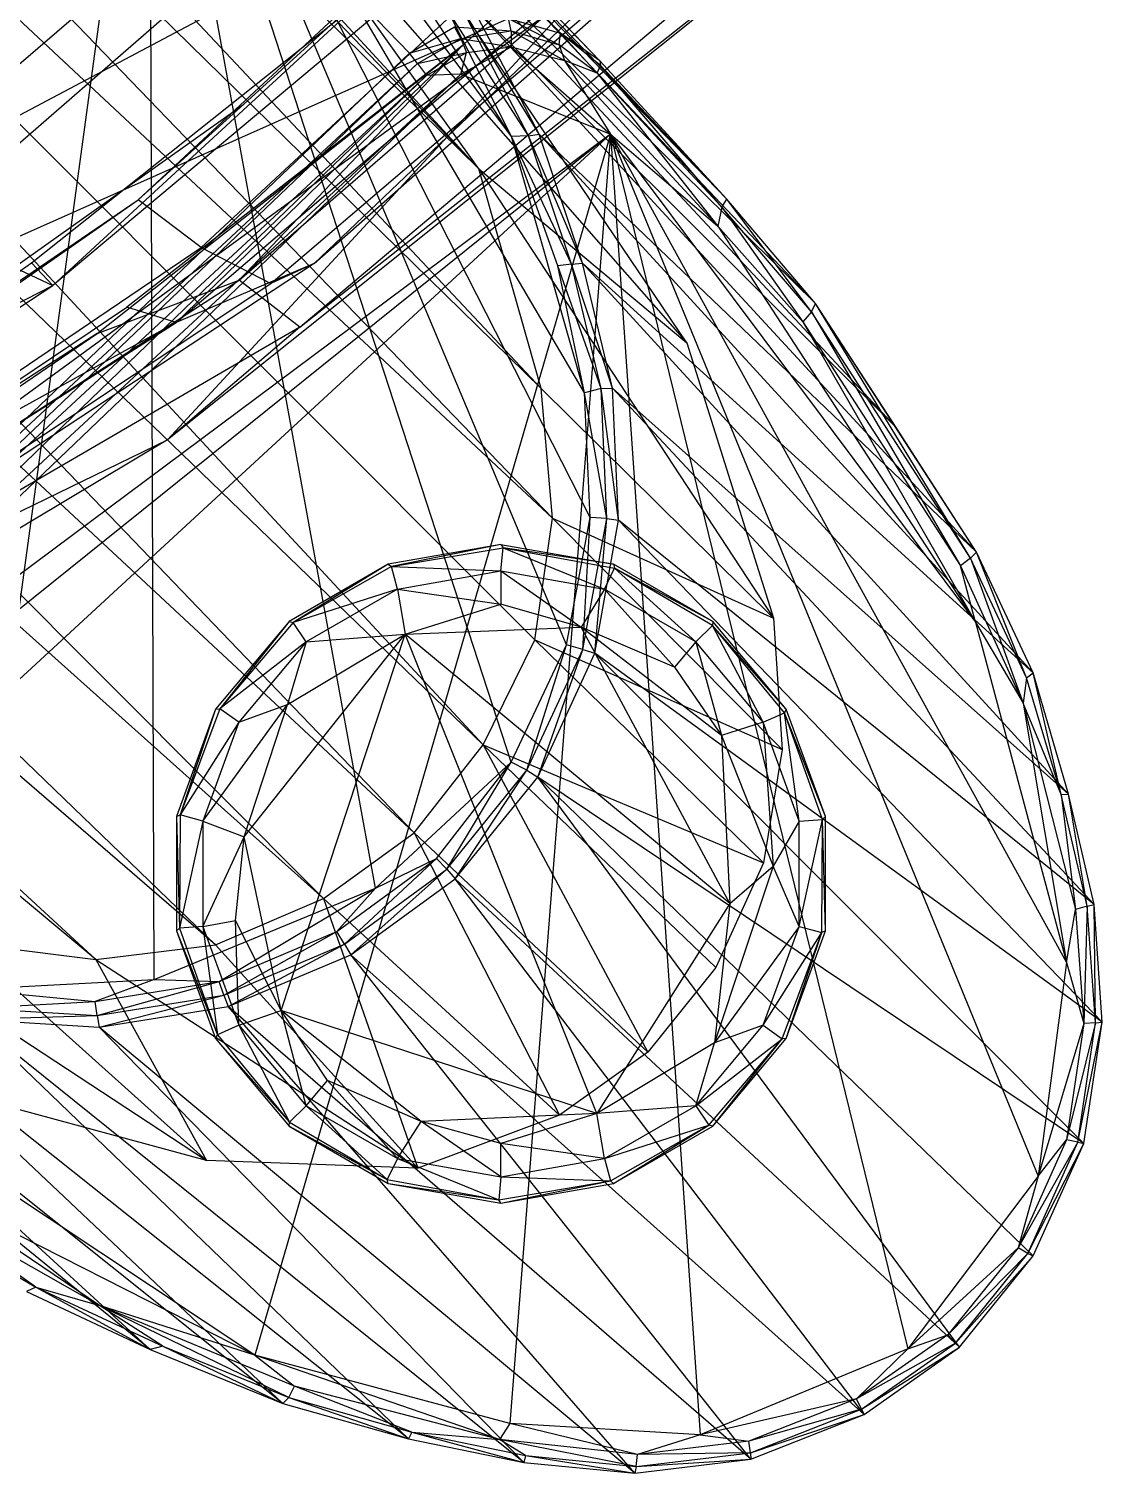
# Model space of a CAD drawing. Extents: x 11992 to 29481, y -6727 to 6811.
# Drawn here: x 17411.7 to 17437.49, y -2103.05 to -2068.35 of the extents above; entities that cross this region are included whole.
import ezdxf

# ---------------------------------------------------------------- set-up
doc = ezdxf.new("R2010")
doc.units = 0
doc.header["$MEASUREMENT"] = 0
doc.layers.get('0').update_dxf_attribs({"color": 8, "linetype": 'CONTINUOUS'})

msp = doc.modelspace()

# ---------------------------------------------------------------- linework, layer by layer
for p, q in [((17422.513, -2071.714, -2359.484), (17372.259, -2017.018, -2066.677)), ((17422.513, -2071.714, -2359.484), (17374.115, -2021.003, -2067.04)), ((17424.012, -2076.987, -2360.343), (17374.974, -2024.785, -2066.654)), ((17422.513, -2071.714, -2359.484), (17374.974, -2024.785, -2066.654)), ((17424.287, -2080.103, -2361.381), (17374.846, -2028.827, -2066.643)), ((17424.012, -2076.987, -2360.343), (17374.846, -2028.827, -2066.643)), ((17422.621, -2085.549, -2361.807), (17373.737, -2032.872, -2066.641)), ((17423.863, -2083.026, -2362.055), (17373.737, -2032.872, -2066.641)), ((17424.287, -2080.103, -2361.381), (17373.737, -2032.872, -2066.641)), ((17420.961, -2087.666, -2361.962), (17371.945, -2036.66, -2066.99)), ((17422.621, -2085.549, -2361.807), (17371.945, -2036.66, -2066.99)), ((17418.782, -2089.247, -2361.875), (17369.346, -2039.679, -2066.632)), ((17420.961, -2087.666, -2361.962), (17369.346, -2039.679, -2066.632)), ((17418.782, -2089.247, -2361.875), (17366.232, -2042.184, -2066.634)), ((17416.183, -2090.36, -2361.846), (17366.232, -2042.184, -2066.634)), ((17413.311, -2090.712, -2361.081), (17362.671, -2044.124, -2067.007)), ((17416.183, -2090.36, -2361.846), (17362.671, -2044.124, -2067.007)), ((17413.311, -2090.712, -2361.081), (17358.57, -2045.145, -2066.653)), ((17434.403, -2051.155, -2041.897), (17406.216, -2075.674, -2041.474)), ((17431.572, -2051.941, -1994.865), (17407.745, -2072.396, -1993.49)), ((17424.478, -2068.455, -2436.476), (17409.531, -2053.931, -2362.437)), ((17436.797, -2054.131, -1998.423), (17415.845, -2073.605, -1998.453)), ((17424.478, -2068.455, -2436.476), (17410.774, -2054.249, -2362.302)), ((17414.325, -2072.458, -1998.415), (17433.904, -2054.262, -1998.506)), ((17420.847, -2068.932, -2436.77), (17407.189, -2054.809, -2362.553)), ((17424.478, -2068.455, -2436.476), (17411.957, -2055.076, -2362.607)), ((17425.42, -2069.118, -2436.033), (17411.957, -2055.076, -2362.607)), ((17428.471, -2072.438, -2436.346), (17415.375, -2058.692, -2362.184)), ((17425.42, -2069.118, -2436.033), (17415.375, -2058.692, -2362.184)), ((17416.868, -2070.161, -1999.528), (17429.353, -2058.735, -1999.745)), ((17410.219, -2091.43, -2361.416), (17414.603, -2059.288, -2361.548)), ((17425.052, -2077.095, -2361.4), (17414.603, -2059.288, -2361.548)), ((17423.296, -2070.937, -2361.479), (17414.603, -2059.288, -2361.548)), ((17420.028, -2088.999, -2361.25), (17414.603, -2059.288, -2361.548)), ((17423.294, -2085.966, -2361.282), (17414.603, -2059.288, -2361.548)), ((17424.618, -2083.147, -2361.31), (17414.603, -2059.288, -2361.548)), ((17425.19, -2080.09, -2361.357), (17414.603, -2059.288, -2361.548)), ((17414.71, -2091.194, -2361.317), (17414.603, -2059.288, -2361.548)), ((17422.116, -2068.753, -2003.382), (17431.968, -2059.924, -2003.401)), ((17422.117, -2068.753, -2003.383), (17431.968, -2059.924, -2003.401)), ((17415.238, -2075.402, -2003.715), (17433.076, -2060.143, -2003.806)), ((17418.561, -2073.985, -2002.505), (17433.076, -2060.143, -2003.806)), ((17436.889, -2060.748, -2018.24), (17415.032, -2078.227, -2018.208)), ((17418.216, -2075.518, -2007.716), (17436.889, -2060.748, -2018.24)), ((17416.757, -2074.388, -2003.244), (17432.125, -2061.064, -2003.051)), ((17417.513, -2074.463, -1999.708), (17432.712, -2061.507, -2000.236)), ((17430.606, -2074.945, -2436.326), (17417.889, -2061.506, -2362.161)), ((17428.471, -2072.438, -2436.346), (17417.889, -2061.506, -2362.161)), ((17418.216, -2075.518, -2007.716), (17435.028, -2061.338, -2007.937)), ((17418.561, -2073.985, -2002.505), (17432.712, -2061.507, -2000.236)), ((17423.296, -2070.937, -2361.479), (17417.217, -2061.56, -2361.579)), ((17407.745, -2072.396, -1993.49), (17426.962, -2062.207, -1998.819)), ((17426.962, -2062.207, -1998.819), (17412.278, -2074.511, -1998.598)), ((17422.513, -2071.714, -2359.484), (17416.716, -2063.584, -2339.541)), ((17416.716, -2063.584, -2339.541), (17427.512, -2075.889, -2396.509)), ((17432.546, -2077.926, -2435.934), (17420.289, -2064.786, -2362.502)), ((17430.606, -2074.945, -2436.326), (17420.289, -2064.786, -2362.502)), ((17400.445, -2085.31, -2027.745), (17425.182, -2067.226, -2028.787)), ((17425.182, -2067.226, -2028.787), (17406.216, -2075.674, -2041.474)), ((17425.182, -2067.226, -2028.787), (17415.032, -2078.227, -2018.208)), ((17411.763, -2073.969, -1999.387), (17419.79, -2067.587, -1999.573)), ((17412.278, -2074.511, -1998.598), (17419.79, -2067.587, -1999.573)), ((17423.296, -2070.937, -2361.479), (17421.77, -2067.906, -2361.55)), ((17423.71, -2070.921, -2361.688), (17421.77, -2067.906, -2361.55)), ((17423.71, -2070.921, -2361.688), (17422.068, -2067.777, -2361.733)), ((17423.962, -2070.875, -2362.075), (17422.068, -2067.777, -2361.733)), ((17434.471, -2080.919, -2436.274), (17422.326, -2067.761, -2362.09)), ((17432.546, -2077.926, -2435.934), (17422.326, -2067.761, -2362.09)), ((17423.962, -2070.875, -2362.075), (17422.326, -2067.761, -2362.09)), ((17423.291, -2068.398, -2437.004), (17423.226, -2068.101, -2436.631)), ((17423.226, -2068.101, -2436.631), (17424.478, -2068.455, -2436.476)), ((17423.226, -2068.101, -2436.631), (17424.448, -2068.733, -2436.867)), ((17420.847, -2068.932, -2436.77), (17421.93, -2068.299, -2436.727)), ((17422.084, -2068.578, -2437.099), (17421.93, -2068.299, -2436.727)), ((17421.93, -2068.299, -2436.727), (17423.291, -2068.398, -2437.004)), ((17422.084, -2068.578, -2437.099), (17423.291, -2068.398, -2437.004)), ((17427.512, -2075.889, -2396.509), (17422.281, -2068.152, -2396.51)), ((17423.291, -2068.398, -2437.004), (17424.448, -2068.733, -2436.867)), ((17423.291, -2068.398, -2437.004), (17423.295, -2068.779, -2437.191)), ((17423.291, -2068.398, -2437.004), (17424.574, -2069.104, -2436.988)), ((17413.341, -2075.667, -2003.72), (17422.116, -2068.753, -2003.382)), ((17422.117, -2068.753, -2003.383), (17414.058, -2075.034, -2003.41)), ((17422.117, -2068.753, -2003.383), (17415.238, -2075.402, -2003.715)), ((17416.757, -2074.388, -2003.244), (17422.116, -2068.753, -2003.382)), ((17420.847, -2068.932, -2436.77), (17422.084, -2068.578, -2437.099)), ((17421.037, -2069.178, -2437.13), (17422.084, -2068.578, -2437.099)), ((17422.084, -2068.578, -2437.099), (17422.221, -2068.913, -2437.274)), ((17422.084, -2068.578, -2437.099), (17423.295, -2068.779, -2437.191)), ((17422.084, -2069.438, -2437.346), (17423.295, -2068.779, -2437.191)), ((17422.221, -2068.913, -2437.274), (17423.295, -2068.779, -2437.191)), ((17423.295, -2068.779, -2437.191), (17425.675, -2070.877, -2436.993)), ((17423.295, -2068.779, -2437.191), (17424.574, -2069.104, -2436.988)), ((17424.448, -2068.733, -2436.867), (17424.478, -2068.455, -2436.476)), ((17424.448, -2068.733, -2436.867), (17424.574, -2069.104, -2436.988)), ((17425.36, -2069.415, -2436.763), (17424.448, -2068.733, -2436.867)), ((17425.439, -2069.229, -2436.456), (17424.478, -2068.455, -2436.476)), ((17425.36, -2069.415, -2436.763), (17424.478, -2068.455, -2436.476)), ((17425.42, -2069.118, -2436.033), (17424.478, -2068.455, -2436.476)), ((17420.847, -2068.932, -2436.77), (17402.256, -2086.65, -2436.747)), ((17421.037, -2069.178, -2437.13), (17420.847, -2068.932, -2436.77)), ((17421.037, -2069.178, -2437.13), (17422.221, -2068.913, -2437.274)), ((17421.259, -2069.465, -2437.305), (17422.221, -2068.913, -2437.274)), ((17422.084, -2069.438, -2437.346), (17422.221, -2068.913, -2437.274)), ((17424.574, -2069.104, -2436.988), (17425.675, -2070.877, -2436.993)), ((17425.36, -2069.415, -2436.763), (17424.574, -2069.104, -2436.988)), ((17424.574, -2069.104, -2436.988), (17428.26, -2073.089, -2436.946)), ((17428.471, -2072.438, -2436.346), (17425.42, -2069.118, -2436.033)), ((17425.42, -2069.118, -2436.033), (17425.439, -2069.229, -2436.456)), ((17422.084, -2069.438, -2437.346), (17402.171, -2087.87, -2437.304)), ((17421.259, -2069.465, -2437.305), (17402.171, -2087.87, -2437.304)), ((17421.037, -2069.178, -2437.13), (17402.256, -2086.65, -2436.747)), ((17421.037, -2069.178, -2437.13), (17402.498, -2086.871, -2437.132)), ((17402.498, -2086.871, -2437.132), (17421.259, -2069.465, -2437.305)), ((17422.084, -2069.438, -2437.346), (17402.545, -2088.127, -2437.349)), ((17421.037, -2069.178, -2437.13), (17421.259, -2069.465, -2437.305)), ((17422.084, -2069.438, -2437.346), (17421.259, -2069.465, -2437.305)), ((17422.084, -2069.438, -2437.346), (17425.675, -2070.877, -2436.993)), ((17425.36, -2069.415, -2436.763), (17425.439, -2069.229, -2436.456)), ((17428.352, -2072.629, -2436.733), (17425.36, -2069.415, -2436.763)), ((17425.36, -2069.415, -2436.763), (17428.26, -2073.089, -2436.946)), ((17428.352, -2072.629, -2436.733), (17425.439, -2069.229, -2436.456)), ((17428.471, -2072.438, -2436.346), (17425.439, -2069.229, -2436.456)), ((17396.238, -2084.786, -1999.338), (17416.868, -2070.161, -1999.528)), ((17416.868, -2070.161, -1999.528), (17414.325, -2072.458, -1998.415)), ((17425.675, -2070.877, -2436.993), (17402.304, -2089.664, -2437.187)), ((17425.675, -2070.877, -2436.993), (17402.545, -2088.127, -2437.349)), ((17425.675, -2070.877, -2436.993), (17403.596, -2091.244, -2437.014)), ((17425.675, -2070.877, -2436.993), (17417.135, -2100.217, -2436.89)), ((17425.675, -2070.877, -2436.993), (17423.259, -2101.858, -2436.844)), ((17423.71, -2070.921, -2361.688), (17423.962, -2070.875, -2362.075)), ((17434.471, -2080.919, -2436.274), (17423.962, -2070.875, -2362.075)), ((17425.009, -2073.982, -2362.035), (17423.962, -2070.875, -2362.075)), ((17435.832, -2083.826, -2436.231), (17423.962, -2070.875, -2362.075)), ((17425.675, -2070.877, -2436.993), (17434.449, -2082.603, -2436.899)), ((17425.675, -2070.877, -2436.993), (17428.26, -2073.089, -2436.946)), ((17425.675, -2070.877, -2436.993), (17436.633, -2090.785, -2436.798)), ((17425.675, -2070.877, -2436.993), (17435.958, -2095.917, -2436.712)), ((17425.675, -2070.877, -2436.993), (17432.823, -2100.065, -2436.695)), ((17425.675, -2070.877, -2436.993), (17427.836, -2102.135, -2436.765)), ((17423.71, -2070.921, -2361.688), (17423.296, -2070.937, -2361.479)), ((17425.052, -2077.095, -2361.4), (17423.296, -2070.937, -2361.479)), ((17424.411, -2074.039, -2361.467), (17423.296, -2070.937, -2361.479)), ((17424.744, -2073.999, -2361.65), (17423.296, -2070.937, -2361.479)), ((17424.744, -2073.999, -2361.65), (17423.71, -2070.921, -2361.688)), ((17425.009, -2073.982, -2362.035), (17423.71, -2070.921, -2361.688)), ((17424.012, -2076.987, -2360.343), (17422.513, -2071.714, -2359.484)), ((17422.513, -2071.714, -2359.484), (17429.594, -2082.508, -2396.51)), ((17422.513, -2071.714, -2359.484), (17427.512, -2075.889, -2396.509)), ((17395.192, -2085.784, -1998.416), (17414.325, -2072.458, -1998.415)), ((17396.238, -2084.786, -1999.338), (17414.325, -2072.458, -1998.415)), ((17407.745, -2072.396, -1993.49), (17412.278, -2074.511, -1998.598)), ((17415.845, -2073.605, -1998.453), (17414.325, -2072.458, -1998.415)), ((17428.352, -2072.629, -2436.733), (17428.471, -2072.438, -2436.346)), ((17430.505, -2075.151, -2436.7), (17428.471, -2072.438, -2436.346)), ((17430.606, -2074.945, -2436.326), (17428.471, -2072.438, -2436.346)), ((17428.352, -2072.629, -2436.733), (17428.26, -2073.089, -2436.946)), ((17430.505, -2075.151, -2436.7), (17428.352, -2072.629, -2436.733)), ((17428.352, -2072.629, -2436.733), (17430.296, -2075.39, -2436.89)), ((17428.26, -2073.089, -2436.946), (17434.449, -2082.603, -2436.899)), ((17428.26, -2073.089, -2436.946), (17430.296, -2075.39, -2436.89)), ((17392.024, -2089.716, -1998.599), (17415.845, -2073.605, -1998.453)), ((17415.845, -2073.605, -1998.453), (17417.513, -2074.463, -1999.708)), ((17418.561, -2073.985, -2002.505), (17389.977, -2092.79, -2001.92)), ((17393.62, -2086.73, -1999.549), (17411.763, -2073.969, -1999.387)), ((17412.278, -2074.511, -1998.598), (17411.763, -2073.969, -1999.387)), ((17418.561, -2073.985, -2002.505), (17415.238, -2075.402, -2003.715)), ((17418.561, -2073.985, -2002.505), (17417.513, -2074.463, -1999.708)), ((17424.744, -2073.999, -2361.65), (17424.411, -2074.039, -2361.467)), ((17424.744, -2073.999, -2361.65), (17425.009, -2073.982, -2362.035)), ((17425.729, -2076.985, -2361.996), (17424.744, -2073.999, -2361.65)), ((17425.456, -2076.99, -2361.611), (17424.744, -2073.999, -2361.65)), ((17425.729, -2076.985, -2361.996), (17425.009, -2073.982, -2362.035)), ((17436.685, -2086.737, -2436.203), (17425.009, -2073.982, -2362.035)), ((17435.832, -2083.826, -2436.231), (17425.009, -2073.982, -2362.035)), ((17425.052, -2077.095, -2361.4), (17424.411, -2074.039, -2361.467)), ((17425.456, -2076.99, -2361.611), (17424.411, -2074.039, -2361.467)), ((17386.25, -2094.116, -2003.495), (17416.757, -2074.388, -2003.244)), ((17390.641, -2092.359, -1999.89), (17417.513, -2074.463, -1999.708)), ((17391.464, -2085.204, -1994.75), (17412.278, -2074.511, -1998.598)), ((17393.62, -2086.73, -1999.549), (17412.278, -2074.511, -1998.598)), ((17413.341, -2075.667, -2003.72), (17416.757, -2074.388, -2003.244)), ((17418.216, -2075.518, -2007.716), (17416.757, -2074.388, -2003.244)), ((17405.401, -2080.843, -2003.413), (17414.058, -2075.034, -2003.41)), ((17415.238, -2075.402, -2003.715), (17414.058, -2075.034, -2003.41)), ((17430.505, -2075.151, -2436.7), (17430.606, -2074.945, -2436.326)), ((17434.471, -2080.919, -2436.274), (17430.606, -2074.945, -2436.326)), ((17432.546, -2077.926, -2435.934), (17430.606, -2074.945, -2436.326)), ((17434.328, -2081.067, -2436.661), (17430.606, -2074.945, -2436.326)), ((17430.505, -2075.151, -2436.7), (17430.296, -2075.39, -2436.89)), ((17430.296, -2075.39, -2436.89), (17434.449, -2082.603, -2436.899)), ((17430.296, -2075.39, -2436.89), (17434.085, -2081.253, -2436.85)), ((17430.505, -2075.151, -2436.7), (17434.085, -2081.253, -2436.85)), ((17434.328, -2081.067, -2436.661), (17430.505, -2075.151, -2436.7)), ((17418.216, -2075.518, -2007.716), (17386.25, -2094.116, -2003.495)), ((17386.25, -2094.116, -2003.495), (17413.341, -2075.667, -2003.72)), ((17388.474, -2092.561, -2003.508), (17415.238, -2075.402, -2003.715)), ((17413.341, -2075.667, -2003.72), (17392.746, -2088.944, -2003.326)), ((17415.238, -2075.402, -2003.715), (17405.401, -2080.843, -2003.413)), ((17418.216, -2075.518, -2007.716), (17415.032, -2078.227, -2018.208)), ((17427.512, -2075.889, -2396.509), (17429.594, -2082.508, -2396.51)), ((17424.287, -2080.103, -2361.381), (17424.012, -2076.987, -2360.343)), ((17424.012, -2076.987, -2360.343), (17429.594, -2082.508, -2396.51)), ((17425.456, -2076.99, -2361.611), (17425.052, -2077.095, -2361.4)), ((17425.59, -2080.112, -2361.558), (17425.052, -2077.095, -2361.4)), ((17425.19, -2080.09, -2361.357), (17425.052, -2077.095, -2361.4)), ((17425.456, -2076.99, -2361.611), (17425.729, -2076.985, -2361.996)), ((17425.59, -2080.112, -2361.558), (17425.456, -2076.99, -2361.611)), ((17425.873, -2080.15, -2361.941), (17425.456, -2076.99, -2361.611)), ((17437.299, -2089.391, -2436.174), (17425.729, -2076.985, -2361.996)), ((17436.685, -2086.737, -2436.203), (17425.729, -2076.985, -2361.996)), ((17425.873, -2080.15, -2361.941), (17425.729, -2076.985, -2361.996)), ((17434.471, -2080.919, -2436.274), (17432.546, -2077.926, -2435.934)), ((17415.032, -2078.227, -2018.208), (17390.938, -2092.609, -2017.483)), ((17400.445, -2085.31, -2027.745), (17415.032, -2078.227, -2018.208)), ((17423.863, -2083.026, -2362.055), (17424.287, -2080.103, -2361.381)), ((17424.287, -2080.103, -2361.381), (17429.801, -2085.665, -2396.51)), ((17424.287, -2080.103, -2361.381), (17429.594, -2082.508, -2396.51)), ((17424.618, -2083.147, -2361.31), (17425.19, -2080.09, -2361.357)), ((17425.016, -2083.258, -2361.511), (17425.19, -2080.09, -2361.357)), ((17425.016, -2083.258, -2361.511), (17425.59, -2080.112, -2361.558)), ((17425.59, -2080.112, -2361.558), (17425.19, -2080.09, -2361.357)), ((17425.299, -2083.352, -2361.892), (17425.59, -2080.112, -2361.558)), ((17425.299, -2083.352, -2361.892), (17425.873, -2080.15, -2361.941)), ((17425.59, -2080.112, -2361.558), (17425.873, -2080.15, -2361.941)), ((17437.491, -2092.219, -2436.129), (17425.873, -2080.15, -2361.941)), ((17437.299, -2089.391, -2436.174), (17425.873, -2080.15, -2361.941)), ((17423.046, -2080.735, -2427.466), (17420.338, -2081.212, -2427.466)), ((17423.046, -2080.735, -2427.466), (17420.417, -2081.269, -2438.824)), ((17420.417, -2081.269, -2438.824), (17423.101, -2080.815, -2438.824)), ((17423.046, -2080.735, -2427.466), (17423.101, -2080.815, -2438.824)), ((17423.046, -2080.735, -2427.466), (17425.754, -2081.212, -2427.466)), ((17423.046, -2081.373, -2439.799), (17423.101, -2080.815, -2438.824)), ((17425.754, -2081.212, -2427.466), (17423.101, -2080.815, -2438.824)), ((17423.101, -2080.815, -2438.824), (17425.778, -2081.306, -2438.824)), ((17423.101, -2080.815, -2438.824), (17425.535, -2081.812, -2439.799)), ((17434.328, -2081.067, -2436.661), (17434.471, -2080.919, -2436.274)), ((17435.677, -2083.94, -2436.616), (17434.471, -2080.919, -2436.274)), ((17435.832, -2083.826, -2436.231), (17434.471, -2080.919, -2436.274)), ((17420.338, -2081.212, -2427.466), (17417.957, -2082.587, -2427.466)), ((17420.338, -2081.212, -2427.466), (17418.051, -2082.613, -2438.824)), ((17420.417, -2081.269, -2438.824), (17418.051, -2082.613, -2438.824)), ((17420.338, -2081.212, -2427.466), (17420.417, -2081.269, -2438.824)), ((17420.417, -2081.269, -2438.824), (17423.046, -2081.373, -2439.799)), ((17420.557, -2081.812, -2439.799), (17420.417, -2081.269, -2438.824)), ((17425.754, -2081.212, -2427.466), (17425.778, -2081.306, -2438.824)), ((17428.135, -2082.587, -2427.466), (17425.754, -2081.212, -2427.466)), ((17434.328, -2081.067, -2436.661), (17434.085, -2081.253, -2436.85)), ((17434.449, -2082.603, -2436.899), (17434.085, -2081.253, -2436.85)), ((17434.085, -2081.253, -2436.85), (17435.597, -2084.554, -2436.805)), ((17435.677, -2083.94, -2436.616), (17434.328, -2081.067, -2436.661)), ((17434.328, -2081.067, -2436.661), (17435.597, -2084.554, -2436.805)), ((17420.557, -2081.812, -2439.799), (17423.046, -2081.373, -2439.799)), ((17423.046, -2081.373, -2439.799), (17423.046, -2082.171, -2440.271)), ((17423.046, -2081.373, -2439.799), (17424.974, -2082.725, -2440.369)), ((17423.046, -2081.373, -2439.799), (17425.535, -2081.812, -2439.799)), ((17425.535, -2081.812, -2439.799), (17425.778, -2081.306, -2438.824)), ((17428.135, -2082.587, -2427.466), (17425.778, -2081.306, -2438.824)), ((17428.125, -2082.684, -2438.824), (17425.778, -2081.306, -2438.824)), ((17427.725, -2083.076, -2439.799), (17425.778, -2081.306, -2438.824)), ((17420.557, -2081.812, -2439.799), (17418.051, -2082.613, -2438.824)), ((17420.557, -2081.812, -2439.799), (17418.367, -2083.076, -2439.799)), ((17420.557, -2081.812, -2439.799), (17420.741, -2082.89, -2440.38)), ((17420.557, -2081.812, -2439.799), (17423.046, -2082.171, -2440.271)), ((17425.535, -2081.812, -2439.799), (17424.974, -2082.725, -2440.369)), ((17425.535, -2081.812, -2439.799), (17427.212, -2083.687, -2440.271)), ((17427.725, -2083.076, -2439.799), (17425.535, -2081.812, -2439.799)), ((17420.741, -2082.89, -2440.38), (17423.046, -2082.171, -2440.271)), ((17424.974, -2082.725, -2440.369), (17423.046, -2082.171, -2440.271)), ((17417.957, -2082.587, -2427.466), (17416.19, -2084.693, -2427.466)), ((17417.957, -2082.587, -2427.466), (17416.287, -2084.686, -2438.824)), ((17418.051, -2082.613, -2438.824), (17416.287, -2084.686, -2438.824)), ((17417.957, -2082.587, -2427.466), (17418.051, -2082.613, -2438.824)), ((17418.367, -2083.076, -2439.799), (17418.051, -2082.613, -2438.824)), ((17428.135, -2082.587, -2427.466), (17428.125, -2082.684, -2438.824)), ((17429.902, -2084.693, -2427.466), (17428.135, -2082.587, -2427.466)), ((17429.594, -2082.508, -2396.51), (17429.801, -2085.665, -2396.51)), ((17434.449, -2082.603, -2436.899), (17436.633, -2090.785, -2436.798)), ((17434.449, -2082.603, -2436.899), (17435.597, -2084.554, -2436.805)), ((17416.877, -2087.762, -2440.366), (17420.741, -2082.89, -2440.38)), ((17417.767, -2091.936, -2440.375), (17420.741, -2082.89, -2440.38)), ((17417.915, -2084.587, -2440.281), (17420.741, -2082.89, -2440.38)), ((17418.367, -2083.076, -2439.799), (17420.741, -2082.89, -2440.38)), ((17420.741, -2082.89, -2440.38), (17424.974, -2082.725, -2440.369)), ((17425.351, -2094.413, -2440.38), (17420.741, -2082.89, -2440.38)), ((17428.544, -2089.365, -2440.43), (17420.741, -2082.89, -2440.38)), ((17422.621, -2085.549, -2361.807), (17423.863, -2083.026, -2362.055)), ((17423.863, -2083.026, -2362.055), (17429.357, -2088.39, -2396.51)), ((17423.863, -2083.026, -2362.055), (17429.801, -2085.665, -2396.51)), ((17428.544, -2089.365, -2440.43), (17424.974, -2082.725, -2440.369)), ((17428.342, -2085.33, -2440.362), (17424.974, -2082.725, -2440.369)), ((17427.212, -2083.687, -2440.271), (17424.974, -2082.725, -2440.369)), ((17427.725, -2083.076, -2439.799), (17428.125, -2082.684, -2438.824)), ((17429.902, -2084.693, -2427.466), (17428.125, -2082.684, -2438.824)), ((17429.86, -2084.781, -2438.824), (17428.125, -2082.684, -2438.824)), ((17429.349, -2085.012, -2439.799), (17428.125, -2082.684, -2438.824)), ((17418.367, -2083.076, -2439.799), (17416.287, -2084.686, -2438.824)), ((17418.367, -2083.076, -2439.799), (17416.743, -2085.012, -2439.799)), ((17418.367, -2083.076, -2439.799), (17417.915, -2084.587, -2440.281)), ((17423.294, -2085.966, -2361.282), (17424.618, -2083.147, -2361.31)), ((17423.668, -2086.161, -2361.482), (17424.618, -2083.147, -2361.31)), ((17423.668, -2086.161, -2361.482), (17425.016, -2083.258, -2361.511)), ((17423.928, -2086.333, -2361.872), (17425.016, -2083.258, -2361.511)), ((17423.928, -2086.333, -2361.872), (17425.299, -2083.352, -2361.892)), ((17425.016, -2083.258, -2361.511), (17424.618, -2083.147, -2361.31)), ((17425.016, -2083.258, -2361.511), (17425.299, -2083.352, -2361.892)), ((17437.491, -2092.219, -2436.129), (17425.299, -2083.352, -2361.892)), ((17437.054, -2095.13, -2436.085), (17425.299, -2083.352, -2361.892)), ((17427.725, -2083.076, -2439.799), (17427.212, -2083.687, -2440.271)), ((17427.725, -2083.076, -2439.799), (17428.342, -2085.33, -2440.362)), ((17429.349, -2085.012, -2439.799), (17427.725, -2083.076, -2439.799)), ((17427.212, -2083.687, -2440.271), (17428.342, -2085.33, -2440.362)), ((17435.677, -2083.94, -2436.616), (17435.597, -2084.554, -2436.805)), ((17435.677, -2083.94, -2436.616), (17435.832, -2083.826, -2436.231)), ((17436.506, -2086.75, -2436.589), (17435.677, -2083.94, -2436.616)), ((17436.506, -2086.75, -2436.589), (17435.832, -2083.826, -2436.231)), ((17436.685, -2086.737, -2436.203), (17435.832, -2083.826, -2436.231)), ((17416.19, -2084.693, -2427.466), (17415.249, -2087.277, -2427.466)), ((17416.287, -2084.686, -2438.824), (17415.338, -2087.237, -2438.824)), ((17416.19, -2084.693, -2427.466), (17415.338, -2087.237, -2438.824)), ((17415.878, -2087.388, -2439.799), (17417.915, -2084.587, -2440.281)), ((17416.19, -2084.693, -2427.466), (17416.287, -2084.686, -2438.824)), ((17416.743, -2085.012, -2439.799), (17416.287, -2084.686, -2438.824)), ((17416.743, -2085.012, -2439.799), (17417.915, -2084.587, -2440.281)), ((17416.877, -2087.762, -2440.366), (17417.915, -2084.587, -2440.281)), ((17429.902, -2084.693, -2427.466), (17429.86, -2084.781, -2438.824)), ((17430.843, -2087.277, -2427.466), (17429.902, -2084.693, -2427.466)), ((17436.506, -2086.75, -2436.589), (17435.597, -2084.554, -2436.805)), ((17435.597, -2084.554, -2436.805), (17436.633, -2090.785, -2436.798)), ((17435.597, -2084.554, -2436.805), (17436.853, -2089.51, -2436.749)), ((17416.743, -2085.012, -2439.799), (17415.338, -2087.237, -2438.824)), ((17416.743, -2085.012, -2439.799), (17415.878, -2087.388, -2439.799)), ((17429.349, -2085.012, -2439.799), (17428.342, -2085.33, -2440.362)), ((17429.349, -2085.012, -2439.799), (17429.86, -2084.781, -2438.824)), ((17429.349, -2085.012, -2439.799), (17429.589, -2088.467, -2440.281)), ((17430.214, -2087.388, -2439.799), (17429.349, -2085.012, -2439.799)), ((17430.843, -2087.277, -2427.466), (17429.86, -2084.781, -2438.824)), ((17430.773, -2087.345, -2438.824), (17429.86, -2084.781, -2438.824)), ((17430.214, -2087.388, -2439.799), (17429.86, -2084.781, -2438.824)), ((17428.342, -2085.33, -2440.362), (17428.544, -2089.365, -2440.43)), ((17428.342, -2085.33, -2440.362), (17429.589, -2088.467, -2440.281)), ((17420.961, -2087.666, -2361.962), (17422.621, -2085.549, -2361.807)), ((17422.621, -2085.549, -2361.807), (17426.573, -2092.935, -2396.51)), ((17422.621, -2085.549, -2361.807), (17428.212, -2090.902, -2396.51)), ((17422.621, -2085.549, -2361.807), (17429.357, -2088.39, -2396.51)), ((17429.801, -2085.665, -2396.51), (17429.357, -2088.39, -2396.51)), ((17420.028, -2088.999, -2361.25), (17423.294, -2085.966, -2361.282)), ((17421.498, -2088.286, -2361.299), (17423.294, -2085.966, -2361.282)), ((17421.745, -2088.542, -2361.476), (17423.294, -2085.966, -2361.282)), ((17423.668, -2086.161, -2361.482), (17423.294, -2085.966, -2361.282)), ((17421.745, -2088.542, -2361.476), (17423.668, -2086.161, -2361.482)), ((17421.946, -2088.772, -2361.851), (17423.668, -2086.161, -2361.482)), ((17421.946, -2088.772, -2361.851), (17423.928, -2086.333, -2361.872)), ((17423.668, -2086.161, -2361.482), (17423.928, -2086.333, -2361.872)), ((17434.067, -2100.025, -2436.056), (17423.928, -2086.333, -2361.872)), ((17435.831, -2097.835, -2436.073), (17423.928, -2086.333, -2361.872)), ((17437.054, -2095.13, -2436.085), (17423.928, -2086.333, -2361.872)), ((17436.506, -2086.75, -2436.589), (17436.685, -2086.737, -2436.203)), ((17437.134, -2089.432, -2436.559), (17436.506, -2086.75, -2436.589)), ((17436.506, -2086.75, -2436.589), (17436.853, -2089.51, -2436.749)), ((17437.134, -2089.432, -2436.559), (17436.685, -2086.737, -2436.203)), ((17437.299, -2089.391, -2436.174), (17436.685, -2086.737, -2436.203)), ((17415.249, -2087.277, -2427.466), (17415.338, -2087.237, -2438.824)), ((17415.249, -2087.277, -2427.466), (17415.319, -2089.959, -2438.824)), ((17415.249, -2087.277, -2427.466), (17415.249, -2090.026, -2427.466)), ((17415.338, -2087.237, -2438.824), (17415.319, -2089.959, -2438.824)), ((17415.878, -2087.388, -2439.799), (17415.319, -2089.959, -2438.824)), ((17415.878, -2087.388, -2439.799), (17415.338, -2087.237, -2438.824)), ((17415.878, -2087.388, -2439.799), (17415.878, -2089.916, -2439.799)), ((17415.878, -2087.388, -2439.799), (17416.877, -2087.762, -2440.366)), ((17430.214, -2087.388, -2439.799), (17429.589, -2088.467, -2440.281)), ((17430.214, -2089.916, -2439.799), (17430.773, -2087.345, -2438.824)), ((17430.214, -2087.388, -2439.799), (17430.773, -2087.345, -2438.824)), ((17430.214, -2089.916, -2439.799), (17430.214, -2087.388, -2439.799)), ((17430.754, -2090.066, -2438.824), (17430.773, -2087.345, -2438.824)), ((17430.843, -2087.277, -2427.466), (17430.773, -2087.345, -2438.824)), ((17430.843, -2090.026, -2427.466), (17430.773, -2087.345, -2438.824)), ((17430.843, -2090.026, -2427.466), (17430.843, -2087.277, -2427.466)), ((17415.878, -2089.916, -2439.799), (17416.877, -2087.762, -2440.366)), ((17416.664, -2089.777, -2440.271), (17416.877, -2087.762, -2440.366)), ((17417.767, -2091.936, -2440.375), (17416.877, -2087.762, -2440.366)), ((17418.782, -2089.247, -2361.875), (17420.961, -2087.666, -2361.962)), ((17420.961, -2087.666, -2361.962), (17424.454, -2094.451, -2396.51)), ((17420.961, -2087.666, -2361.962), (17426.573, -2092.935, -2396.51)), ((17419.1, -2090.039, -2361.315), (17421.498, -2088.286, -2361.299)), ((17419.286, -2090.34, -2361.492), (17421.498, -2088.286, -2361.299)), ((17419.286, -2090.34, -2361.492), (17421.745, -2088.542, -2361.476)), ((17419.438, -2090.6, -2361.868), (17421.745, -2088.542, -2361.476)), ((17420.028, -2088.999, -2361.25), (17421.498, -2088.286, -2361.299)), ((17421.745, -2088.542, -2361.476), (17421.498, -2088.286, -2361.299)), ((17421.745, -2088.542, -2361.476), (17421.946, -2088.772, -2361.851)), ((17429.589, -2088.467, -2440.281), (17428.177, -2092.716, -2440.281)), ((17429.357, -2088.39, -2396.51), (17428.212, -2090.902, -2396.51)), ((17428.544, -2089.365, -2440.43), (17429.589, -2088.467, -2440.281)), ((17430.214, -2089.916, -2439.799), (17429.589, -2088.467, -2440.281)), ((17419.438, -2090.6, -2361.868), (17421.946, -2088.772, -2361.851)), ((17431.772, -2101.646, -2436.072), (17421.946, -2088.772, -2361.851)), ((17434.067, -2100.025, -2436.056), (17421.946, -2088.772, -2361.851)), ((17414.617, -2100.084, -2436.267), (17400.969, -2088.981, -2362.117)), ((17414.71, -2091.194, -2361.317), (17420.028, -2088.999, -2361.25)), ((17416.183, -2090.36, -2361.846), (17418.782, -2089.247, -2361.875)), ((17416.272, -2091.237, -2361.349), (17420.028, -2088.999, -2361.25)), ((17418.782, -2089.247, -2361.875), (17421.052, -2095.724, -2396.513)), ((17418.782, -2089.247, -2361.875), (17424.454, -2094.451, -2396.51)), ((17420.028, -2088.999, -2361.25), (17419.1, -2090.039, -2361.315)), ((17406.699, -2089.453, -2358.668), (17415.972, -2095.545, -2396.51)), ((17428.544, -2089.365, -2440.43), (17425.351, -2094.413, -2440.38)), ((17428.544, -2089.365, -2440.43), (17428.177, -2092.716, -2440.281)), ((17436.633, -2090.785, -2436.798), (17436.853, -2089.51, -2436.749)), ((17437.134, -2089.432, -2436.559), (17436.853, -2089.51, -2436.749)), ((17436.853, -2089.51, -2436.749), (17437.048, -2092.25, -2436.702)), ((17437.134, -2089.432, -2436.559), (17437.048, -2092.25, -2436.702)), ((17437.134, -2089.432, -2436.559), (17437.299, -2089.391, -2436.174)), ((17437.333, -2092.232, -2436.512), (17437.134, -2089.432, -2436.559)), ((17437.491, -2092.219, -2436.129), (17437.299, -2089.391, -2436.174)), ((17437.333, -2092.232, -2436.512), (17437.299, -2089.391, -2436.174)), ((17415.249, -2090.026, -2427.466), (17415.319, -2089.959, -2438.824)), ((17415.878, -2089.916, -2439.799), (17415.319, -2089.959, -2438.824)), ((17415.319, -2089.959, -2438.824), (17416.232, -2092.523, -2438.824)), ((17415.878, -2089.916, -2439.799), (17416.664, -2089.777, -2440.271)), ((17415.878, -2089.916, -2439.799), (17416.743, -2092.291, -2439.799)), ((17415.878, -2089.916, -2439.799), (17416.232, -2092.523, -2438.824)), ((17417.767, -2091.936, -2440.375), (17416.664, -2089.777, -2440.271)), ((17416.743, -2092.291, -2439.799), (17416.664, -2089.777, -2440.271)), ((17430.214, -2089.916, -2439.799), (17428.177, -2092.716, -2440.281)), ((17429.349, -2092.291, -2439.799), (17430.214, -2089.916, -2439.799)), ((17430.214, -2089.916, -2439.799), (17430.754, -2090.066, -2438.824)), ((17410.14, -2090.312, -2359.422), (17415.972, -2095.545, -2396.51)), ((17410.14, -2090.312, -2359.422), (17413.311, -2090.712, -2361.081)), ((17415.249, -2090.026, -2427.466), (17416.232, -2092.523, -2438.824)), ((17415.249, -2090.026, -2427.466), (17416.19, -2092.61, -2427.466)), ((17416.272, -2091.237, -2361.349), (17419.1, -2090.039, -2361.315)), ((17416.39, -2091.566, -2361.528), (17419.1, -2090.039, -2361.315)), ((17419.286, -2090.34, -2361.492), (17419.1, -2090.039, -2361.315)), ((17429.349, -2092.291, -2439.799), (17430.754, -2090.066, -2438.824)), ((17429.805, -2092.617, -2438.824), (17430.754, -2090.066, -2438.824)), ((17429.902, -2092.61, -2427.466), (17430.843, -2090.026, -2427.466)), ((17429.902, -2092.61, -2427.466), (17430.754, -2090.066, -2438.824)), ((17430.843, -2090.026, -2427.466), (17430.754, -2090.066, -2438.824)), ((17414.617, -2100.084, -2436.267), (17404.105, -2090.447, -2362.088)), ((17417.804, -2101.384, -2436.243), (17404.105, -2090.447, -2362.088)), ((17413.311, -2090.712, -2361.081), (17416.183, -2090.36, -2361.846)), ((17416.183, -2090.36, -2361.846), (17421.052, -2095.724, -2396.513)), ((17416.39, -2091.566, -2361.528), (17419.286, -2090.34, -2361.492)), ((17416.491, -2091.841, -2361.905), (17419.286, -2090.34, -2361.492)), ((17416.491, -2091.841, -2361.905), (17419.438, -2090.6, -2361.868)), ((17419.286, -2090.34, -2361.492), (17419.438, -2090.6, -2361.868)), ((17431.772, -2101.646, -2436.072), (17419.438, -2090.6, -2361.868)), ((17429.054, -2102.721, -2436.105), (17419.438, -2090.6, -2361.868)), ((17413.311, -2090.712, -2361.081), (17415.972, -2095.545, -2396.51)), ((17413.311, -2090.712, -2361.081), (17421.052, -2095.724, -2396.513)), ((17428.212, -2090.902, -2396.51), (17426.573, -2092.935, -2396.51)), ((17436.633, -2090.785, -2436.798), (17435.958, -2095.917, -2436.712)), ((17436.633, -2090.785, -2436.798), (17437.048, -2092.25, -2436.702)), ((17417.135, -2100.217, -2436.89), (17403.596, -2091.244, -2437.014)), ((17410.219, -2091.43, -2361.416), (17414.71, -2091.194, -2361.317)), ((17414.71, -2091.194, -2361.317), (17413.292, -2091.718, -2361.399)), ((17413.292, -2091.718, -2361.399), (17416.272, -2091.237, -2361.349)), ((17413.34, -2092.059, -2361.58), (17416.272, -2091.237, -2361.349)), ((17414.71, -2091.194, -2361.317), (17416.272, -2091.237, -2361.349)), ((17416.39, -2091.566, -2361.528), (17416.272, -2091.237, -2361.349)), ((17420.823, -2102.233, -2436.219), (17407.341, -2091.492, -2362.052)), ((17417.804, -2101.384, -2436.243), (17407.341, -2091.492, -2362.052)), ((17410.219, -2091.43, -2361.416), (17413.292, -2091.718, -2361.399)), ((17413.34, -2092.059, -2361.58), (17416.39, -2091.566, -2361.528)), ((17413.39, -2092.335, -2361.959), (17416.39, -2091.566, -2361.528)), ((17416.39, -2091.566, -2361.528), (17416.491, -2091.841, -2361.905)), ((17410.333, -2091.878, -2361.631), (17413.292, -2091.718, -2361.399)), ((17410.333, -2091.878, -2361.631), (17413.34, -2092.059, -2361.58)), ((17413.34, -2092.059, -2361.58), (17413.292, -2091.718, -2361.399)), ((17413.39, -2092.335, -2361.959), (17416.491, -2091.841, -2361.905)), ((17426.261, -2103.054, -2436.155), (17416.491, -2091.841, -2361.905)), ((17429.054, -2102.721, -2436.105), (17416.491, -2091.841, -2361.905)), ((17416.743, -2092.291, -2439.799), (17417.767, -2091.936, -2440.375)), ((17425.351, -2094.413, -2440.38), (17417.767, -2091.936, -2440.375)), ((17421.125, -2094.601, -2440.362), (17417.767, -2091.936, -2440.375)), ((17418.881, -2093.616, -2440.271), (17417.767, -2091.936, -2440.375)), ((17418.367, -2094.227, -2439.799), (17417.767, -2091.936, -2440.375)), ((17410.349, -2092.147, -2362.014), (17413.34, -2092.059, -2361.58)), ((17420.823, -2102.233, -2436.219), (17410.349, -2092.147, -2362.014)), ((17410.349, -2092.147, -2362.014), (17413.39, -2092.335, -2361.959)), ((17423.596, -2102.801, -2436.198), (17410.349, -2092.147, -2362.014)), ((17413.34, -2092.059, -2361.58), (17413.39, -2092.335, -2361.959)), ((17423.596, -2102.801, -2436.198), (17413.39, -2092.335, -2361.959)), ((17426.261, -2103.054, -2436.155), (17413.39, -2092.335, -2361.959)), ((17416.743, -2092.291, -2439.799), (17416.232, -2092.523, -2438.824)), ((17416.743, -2092.291, -2439.799), (17418.367, -2094.227, -2439.799)), ((17416.743, -2092.291, -2439.799), (17417.967, -2094.62, -2438.824)), ((17427.725, -2094.227, -2439.799), (17429.349, -2092.291, -2439.799)), ((17429.349, -2092.291, -2439.799), (17428.177, -2092.716, -2440.281)), ((17429.349, -2092.291, -2439.799), (17429.805, -2092.617, -2438.824)), ((17437.048, -2092.25, -2436.702), (17435.958, -2095.917, -2436.712)), ((17437.333, -2092.232, -2436.512), (17436.637, -2095.041, -2436.656)), ((17437.048, -2092.25, -2436.702), (17436.637, -2095.041, -2436.656)), ((17436.911, -2095.1, -2436.466), (17437.491, -2092.219, -2436.129)), ((17436.911, -2095.1, -2436.466), (17437.333, -2092.232, -2436.512)), ((17437.333, -2092.232, -2436.512), (17437.048, -2092.25, -2436.702)), ((17437.054, -2095.13, -2436.085), (17437.491, -2092.219, -2436.129)), ((17437.333, -2092.232, -2436.512), (17437.491, -2092.219, -2436.129)), ((17416.19, -2092.61, -2427.466), (17416.232, -2092.523, -2438.824)), ((17416.19, -2092.61, -2427.466), (17417.967, -2094.62, -2438.824)), ((17416.19, -2092.61, -2427.466), (17417.957, -2094.717, -2427.466)), ((17416.232, -2092.523, -2438.824), (17417.967, -2094.62, -2438.824)), ((17428.177, -2092.716, -2440.281), (17425.351, -2094.413, -2440.38)), ((17427.725, -2094.227, -2439.799), (17429.805, -2092.617, -2438.824)), ((17427.725, -2094.227, -2439.799), (17428.177, -2092.716, -2440.281)), ((17428.041, -2094.69, -2438.824), (17429.805, -2092.617, -2438.824)), ((17428.135, -2094.717, -2427.466), (17429.902, -2092.61, -2427.466)), ((17428.135, -2094.717, -2427.466), (17429.805, -2092.617, -2438.824)), ((17429.902, -2092.61, -2427.466), (17429.805, -2092.617, -2438.824)), ((17426.573, -2092.935, -2396.51), (17424.454, -2094.451, -2396.51)), ((17418.367, -2094.227, -2439.799), (17418.881, -2093.616, -2440.271)), ((17421.125, -2094.601, -2440.362), (17418.881, -2093.616, -2440.271)), ((17420.557, -2095.491, -2439.799), (17418.881, -2093.616, -2440.271)), ((17415.972, -2095.545, -2396.51), (17410.399, -2094.034, -2396.503)), ((17418.367, -2094.227, -2439.799), (17417.967, -2094.62, -2438.824)), ((17418.367, -2094.227, -2439.799), (17420.557, -2095.491, -2439.799)), ((17418.367, -2094.227, -2439.799), (17420.314, -2095.997, -2438.824)), ((17424.454, -2094.451, -2396.51), (17421.052, -2095.724, -2396.513)), ((17425.351, -2094.413, -2440.38), (17421.125, -2094.601, -2440.362)), ((17425.351, -2094.413, -2440.38), (17423.046, -2095.132, -2440.271)), ((17427.725, -2094.227, -2439.799), (17425.351, -2094.413, -2440.38)), ((17425.535, -2095.491, -2439.799), (17425.351, -2094.413, -2440.38)), ((17425.535, -2095.491, -2439.799), (17427.725, -2094.227, -2439.799)), ((17427.725, -2094.227, -2439.799), (17428.041, -2094.69, -2438.824)), ((17417.957, -2094.717, -2427.466), (17417.967, -2094.62, -2438.824)), ((17417.957, -2094.717, -2427.466), (17420.314, -2095.997, -2438.824)), ((17417.957, -2094.717, -2427.466), (17420.338, -2096.091, -2427.466)), ((17417.967, -2094.62, -2438.824), (17420.314, -2095.997, -2438.824)), ((17420.557, -2095.491, -2439.799), (17421.125, -2094.601, -2440.362)), ((17423.046, -2095.132, -2440.271), (17421.125, -2094.601, -2440.362)), ((17423.046, -2095.93, -2439.799), (17421.125, -2094.601, -2440.362)), ((17425.535, -2095.491, -2439.799), (17428.041, -2094.69, -2438.824)), ((17425.675, -2096.034, -2438.824), (17428.041, -2094.69, -2438.824)), ((17425.754, -2096.091, -2427.466), (17428.041, -2094.69, -2438.824)), ((17425.754, -2096.091, -2427.466), (17428.135, -2094.717, -2427.466)), ((17428.135, -2094.717, -2427.466), (17428.041, -2094.69, -2438.824)), ((17425.535, -2095.491, -2439.799), (17423.046, -2095.132, -2440.271)), ((17423.046, -2095.93, -2439.799), (17423.046, -2095.132, -2440.271)), ((17436.637, -2095.041, -2436.656), (17435.471, -2097.638, -2436.628)), ((17436.911, -2095.1, -2436.466), (17435.471, -2097.638, -2436.628)), ((17435.71, -2097.775, -2436.438), (17436.911, -2095.1, -2436.466)), ((17435.71, -2097.775, -2436.438), (17437.054, -2095.13, -2436.085)), ((17435.831, -2097.835, -2436.073), (17437.054, -2095.13, -2436.085)), ((17435.958, -2095.917, -2436.712), (17436.637, -2095.041, -2436.656)), ((17436.911, -2095.1, -2436.466), (17436.637, -2095.041, -2436.656)), ((17436.911, -2095.1, -2436.466), (17437.054, -2095.13, -2436.085)), ((17420.557, -2095.491, -2439.799), (17420.314, -2095.997, -2438.824)), ((17420.557, -2095.491, -2439.799), (17423.046, -2095.93, -2439.799)), ((17420.557, -2095.491, -2439.799), (17422.991, -2096.488, -2438.824)), ((17423.046, -2095.93, -2439.799), (17425.535, -2095.491, -2439.799)), ((17425.535, -2095.491, -2439.799), (17425.675, -2096.034, -2438.824)), ((17421.052, -2095.724, -2396.513), (17415.972, -2095.545, -2396.51)), ((17417.135, -2100.217, -2436.89), (17409.222, -2096.205, -2436.971)), ((17413.398, -2099.025, -2436.85), (17409.222, -2096.205, -2436.971)), ((17420.338, -2096.091, -2427.466), (17420.314, -2095.997, -2438.824)), ((17420.314, -2095.997, -2438.824), (17422.991, -2096.488, -2438.824)), ((17420.338, -2096.091, -2427.466), (17422.991, -2096.488, -2438.824)), ((17420.338, -2096.091, -2427.466), (17423.046, -2096.569, -2427.466)), ((17423.046, -2095.93, -2439.799), (17422.991, -2096.488, -2438.824)), ((17422.991, -2096.488, -2438.824), (17425.675, -2096.034, -2438.824)), ((17423.046, -2095.93, -2439.799), (17425.675, -2096.034, -2438.824)), ((17423.046, -2096.569, -2427.466), (17425.675, -2096.034, -2438.824)), ((17423.046, -2096.569, -2427.466), (17425.754, -2096.091, -2427.466)), ((17425.754, -2096.091, -2427.466), (17425.675, -2096.034, -2438.824)), ((17435.958, -2095.917, -2436.712), (17432.823, -2100.065, -2436.695)), ((17435.958, -2095.917, -2436.712), (17435.471, -2097.638, -2436.628)), ((17411.869, -2098.584, -2436.67), (17408.919, -2096.49, -2436.916)), ((17413.398, -2099.025, -2436.85), (17408.919, -2096.49, -2436.916)), ((17423.046, -2096.569, -2427.466), (17422.991, -2096.488, -2438.824)), ((17408.767, -2096.774, -2436.729), (17411.869, -2098.584, -2436.67)), ((17435.471, -2097.638, -2436.628), (17432.823, -2100.065, -2436.695)), ((17435.471, -2097.638, -2436.628), (17433.781, -2099.729, -2436.623)), ((17435.71, -2097.775, -2436.438), (17433.781, -2099.729, -2436.623)), ((17433.967, -2099.931, -2436.433), (17435.71, -2097.775, -2436.438)), ((17433.967, -2099.931, -2436.433), (17435.831, -2097.835, -2436.073)), ((17434.067, -2100.025, -2436.056), (17435.831, -2097.835, -2436.073)), ((17435.71, -2097.775, -2436.438), (17435.471, -2097.638, -2436.628)), ((17435.71, -2097.775, -2436.438), (17435.831, -2097.835, -2436.073)), ((17411.869, -2098.584, -2436.67), (17411.641, -2098.689, -2436.284)), ((17411.869, -2098.584, -2436.67), (17414.617, -2100.084, -2436.267)), ((17411.869, -2098.584, -2436.67), (17414.92, -2100.005, -2436.653)), ((17411.869, -2098.584, -2436.67), (17413.398, -2099.025, -2436.85)), ((17411.641, -2098.689, -2436.284), (17414.617, -2100.084, -2436.267)), ((17417.135, -2100.217, -2436.89), (17413.398, -2099.025, -2436.85)), ((17414.92, -2100.005, -2436.653), (17413.398, -2099.025, -2436.85)), ((17418.084, -2100.966, -2436.819), (17413.398, -2099.025, -2436.85)), ((17417.948, -2101.234, -2436.629), (17413.398, -2099.025, -2436.85)), ((17414.92, -2100.005, -2436.653), (17414.617, -2100.084, -2436.267)), ((17414.92, -2100.005, -2436.653), (17417.804, -2101.384, -2436.243)), ((17414.92, -2100.005, -2436.653), (17417.948, -2101.234, -2436.629)), ((17433.781, -2099.729, -2436.623), (17431.593, -2101.269, -2436.639)), ((17433.967, -2099.931, -2436.433), (17431.593, -2101.269, -2436.639)), ((17431.712, -2101.519, -2436.449), (17433.967, -2099.931, -2436.433)), ((17431.712, -2101.519, -2436.449), (17434.067, -2100.025, -2436.056)), ((17431.772, -2101.646, -2436.072), (17434.067, -2100.025, -2436.056)), ((17432.823, -2100.065, -2436.695), (17433.781, -2099.729, -2436.623)), ((17433.967, -2099.931, -2436.433), (17433.781, -2099.729, -2436.623)), ((17433.967, -2099.931, -2436.433), (17434.067, -2100.025, -2436.056)), ((17414.617, -2100.084, -2436.267), (17417.804, -2101.384, -2436.243)), ((17423.259, -2101.858, -2436.844), (17417.135, -2100.217, -2436.89)), ((17423.009, -2102.25, -2436.78), (17417.135, -2100.217, -2436.89)), ((17417.135, -2100.217, -2436.89), (17418.084, -2100.966, -2436.819)), ((17432.823, -2100.065, -2436.695), (17427.836, -2102.135, -2436.765)), ((17432.823, -2100.065, -2436.695), (17431.593, -2101.269, -2436.639)), ((17417.948, -2101.234, -2436.629), (17418.084, -2100.966, -2436.819)), ((17423.009, -2102.25, -2436.78), (17418.084, -2100.966, -2436.819)), ((17420.907, -2102.067, -2436.604), (17418.084, -2100.966, -2436.819)), ((17417.948, -2101.234, -2436.629), (17417.804, -2101.384, -2436.243)), ((17417.804, -2101.384, -2436.243), (17420.823, -2102.233, -2436.219)), ((17417.948, -2101.234, -2436.629), (17420.823, -2102.233, -2436.219)), ((17417.948, -2101.234, -2436.629), (17420.907, -2102.067, -2436.604)), ((17431.593, -2101.269, -2436.639), (17427.836, -2102.135, -2436.765)), ((17431.593, -2101.269, -2436.639), (17429, -2102.29, -2436.674)), ((17431.712, -2101.519, -2436.449), (17431.593, -2101.269, -2436.639)), ((17431.712, -2101.519, -2436.449), (17429, -2102.29, -2436.674)), ((17429.045, -2102.568, -2436.484), (17431.712, -2101.519, -2436.449)), ((17429.045, -2102.568, -2436.484), (17431.772, -2101.646, -2436.072)), ((17429.054, -2102.721, -2436.105), (17431.772, -2101.646, -2436.072)), ((17431.712, -2101.519, -2436.449), (17431.772, -2101.646, -2436.072)), ((17420.907, -2102.067, -2436.604), (17420.823, -2102.233, -2436.219)), ((17420.907, -2102.067, -2436.604), (17423.596, -2102.801, -2436.198)), ((17420.907, -2102.067, -2436.604), (17423.633, -2102.63, -2436.579)), ((17420.907, -2102.067, -2436.604), (17423.009, -2102.25, -2436.78)), ((17423.259, -2101.858, -2436.844), (17423.009, -2102.25, -2436.78)), ((17426.325, -2102.603, -2436.726), (17423.259, -2101.858, -2436.844)), ((17427.836, -2102.135, -2436.765), (17423.259, -2101.858, -2436.844)), ((17420.823, -2102.233, -2436.219), (17423.596, -2102.801, -2436.198)), ((17426.325, -2102.603, -2436.726), (17423.009, -2102.25, -2436.78)), ((17423.633, -2102.63, -2436.579), (17423.009, -2102.25, -2436.78)), ((17426.296, -2102.891, -2436.535), (17423.009, -2102.25, -2436.78)), ((17427.836, -2102.135, -2436.765), (17426.325, -2102.603, -2436.726)), ((17429, -2102.29, -2436.674), (17426.325, -2102.603, -2436.726)), ((17427.836, -2102.135, -2436.765), (17429, -2102.29, -2436.674)), ((17429.045, -2102.568, -2436.484), (17429, -2102.29, -2436.674)), ((17423.633, -2102.63, -2436.579), (17423.596, -2102.801, -2436.198)), ((17423.596, -2102.801, -2436.198), (17426.261, -2103.054, -2436.155)), ((17423.633, -2102.63, -2436.579), (17426.261, -2103.054, -2436.155)), ((17423.633, -2102.63, -2436.579), (17426.296, -2102.891, -2436.535)), ((17426.261, -2103.054, -2436.155), (17429.054, -2102.721, -2436.105)), ((17426.296, -2102.891, -2436.535), (17429.045, -2102.568, -2436.484)), ((17426.296, -2102.891, -2436.535), (17426.325, -2102.603, -2436.726)), ((17426.296, -2102.891, -2436.535), (17429.054, -2102.721, -2436.105)), ((17429.045, -2102.568, -2436.484), (17426.325, -2102.603, -2436.726)), ((17429.045, -2102.568, -2436.484), (17429.054, -2102.721, -2436.105)), ((17426.296, -2102.891, -2436.535), (17426.261, -2103.054, -2436.155))]:
    msp.add_line(p, q)

doc.saveas('drawing.dxf')
